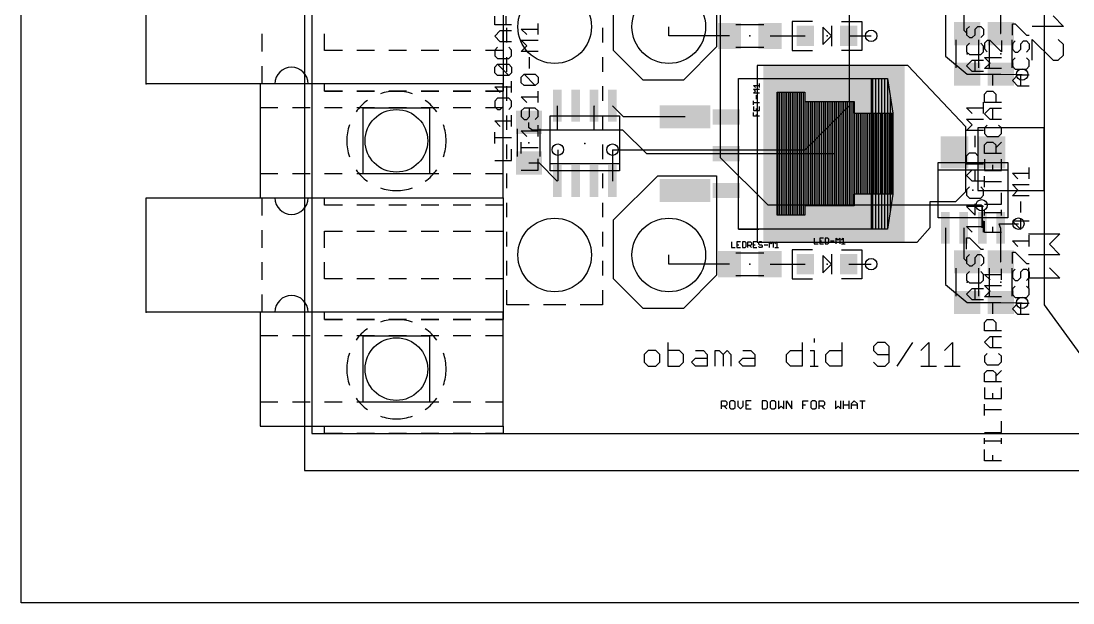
# Model space of a CAD drawing. Extents: x -0.79 to 6.6, y -0.46 to 8.18.
# Drawn here: x -0.79 to 2.068, y -0.46 to 1.12 of the extents above; entities that cross this region are included whole.
import ezdxf

# ---------------------------------------------------------------- set-up
doc = ezdxf.new("R2010")
doc.units = 0
for name, color, linetype in [('1', 22, 'CONTINUOUS'), ('15', 2, 'CONTINUOUS'), ('16', 175, 'CONTINUOUS'), ('17', 4, 'CONTINUOUS'), ('18', 4, 'CONTINUOUS'), ('2', 3, 'CONTINUOUS'), ('20', 6, 'CONTINUOUS'), ('21', 253, 'CONTINUOUS'), ('23', 7, 'CONTINUOUS'), ('24', 7, 'CONTINUOUS'), ('25', 253, 'CONTINUOUS'), ('49', 253, 'CONTINUOUS'), ('51', 253, 'CONTINUOUS'), ('52', 253, 'CONTINUOUS')]:
    doc.layers.add(name, color=color, linetype=linetype)

# ---------------------------------------------------------------- blocks, each defined once
blk = doc.blocks.new('RECT')
blk.add_solid([(-0.5, -0.5), (0.5, -0.5), (-0.5, 0.5), (0.5, 0.5)])
blk = doc.blocks.new('ROUNDP')
blk.add_circle((0, 0), 0.5)
blk = doc.blocks.new('ROUNDV')
blk.add_circle((0, 0), 0.5)

msp = doc.modelspace()

# ---------------------------------------------------------------- linework, layer by layer
at = {"layer": '1'}
for p, q in [((1.99, 5.26), (1.99, 0.35)), ((1.1, 1.32), (1.1, 1.05)), ((0.82, 1.04), (0.82, 1.2)), ((1.7216, 1.178738), (1.7216, 1.025182)), ((1.7716, 1.178738), (1.7716, 1.095418)), ((1.8716, 1.178738), (1.8716, 1.086818)), ((0.97, 1.08), (0.97, 1.105)), ((1.7716, 1.095418), (1.7808, 1.086218)), ((1.8716, 1.086818), (1.8722, 1.086218)), ((1.134882, 1.08), (0.97, 1.08)), ((1.245118, 1.08), (1.340945, 1.08)), ((1.459055, 1.08), (1.52, 1.08)), ((0.9, 0.96), (0.82, 1.04)), ((1.1, 1.05), (1.01, 0.96)), ((1.7216, 1.025182), (1.7808, 0.975982)), ((1.21, 1), (1.21, 0.52)), ((1.62, 1), (1.21, 1)), ((1.777, 0.833), (1.62, 1)), ((1.7808, 0.975982), (1.7808, 0.975982)), ((1.7808, 0.975982), (1.8722, 0.975982)), ((1.8722, 0.975982), (1.929882, 0.974882)), ((1.929882, 0.974882), (1.93, 0.975)), ((1.01, 0.96), (0.9, 0.96)), ((0.667, 0.890362), (0.6667, 0.887362)), ((0.6667, 0.887362), (0.6667, 0.8244)), ((0.767, 0.890362), (0.7667, 0.887362)), ((0.7667, 0.887362), (0.7667, 0.8244)), ((0.847362, 0.86), (0.817, 0.890362)), ((1.014213, 0.86), (0.847362, 0.86)), ((0.59, 0.83), (0.59, 0.845118)), ((0.6, 0.8244), (0.59, 0.83)), ((1.777, 0.657), (1.777, 0.833)), ((1.81, 0.83), (1.81, 0.66)), ((1.99, 0.83), (1.81, 0.83)), ((1.99, 0.66), (1.99, 0.83)), ((0.6667, 0.8244), (0.6, 0.8244)), ((0.7667, 0.8244), (0.6667, 0.8244)), ((0.8456, 0.8244), (0.7667, 0.8244)), ((0.91, 0.76), (0.8456, 0.8244)), ((0.6685, 0.771), (0.6685, 0.687138)), ((0.817, 0.771), (0.817, 0.685638)), ((1.41874, 0.76), (0.91, 0.76)), ((0.59, 0.734882), (0.617756, 0.734882)), ((0.617756, 0.734882), (0.667, 0.685638)), ((0.6685, 0.687138), (0.667, 0.685638)), ((0.82, 0.58), (0.94, 0.7)), ((0.94, 0.7), (1.1, 0.7)), ((1.1, 0.7), (1.1, 0.43)), ((1.81, 0.66), (1.99, 0.66)), ((1.68, 0.56), (1.68, 0.63)), ((1.68, 0.63), (1.75, 0.63)), ((1.75, 0.63), (1.777, 0.657)), ((1.8216, 0.6184), (1.82, 0.62)), ((1.8216, 0.6196), (1.822, 0.62)), ((1.8216, 0.6196), (1.8216, 0.558738)), ((1.8216, 0.558738), (1.8216, 0.6184)), ((0.82, 0.42), (0.82, 0.58)), ((1.6452, 0.52), (1.68, 0.56)), ((1.7216, 0.558738), (1.7216, 0.405182)), ((1.7716, 0.558738), (1.7716, 0.475418)), ((1.8716, 0.558738), (1.867362, 0.57)), ((1.867362, 0.57), (1.92, 0.57)), ((1.8716, 0.558738), (1.8716, 0.466818)), ((1.21, 0.52), (1.6452, 0.52)), ((0.97, 0.46), (0.97, 0.485)), ((1.134882, 0.46), (0.97, 0.46)), ((1.245118, 0.46), (1.340945, 0.46)), ((1.459055, 0.46), (1.52, 0.46)), ((1.7716, 0.475418), (1.7808, 0.466218)), ((1.8716, 0.466818), (1.8722, 0.466218)), ((1.1, 0.43), (1.01, 0.34)), ((0.9, 0.34), (0.82, 0.42)), ((1.7216, 0.405182), (1.7808, 0.355982)), ((1.7808, 0.355982), (1.7808, 0.355982)), ((1.7808, 0.355982), (1.8722, 0.355982)), ((1.8722, 0.355982), (1.929882, 0.354882)), ((1.929882, 0.354882), (1.93, 0.355)), ((1.99, 0.35), (2.19375, 0.06875)), ((1.01, 0.34), (0.9, 0.34)), ((1.11322, 0.067), (1.11322, 0.089019)), ((1.11322, 0.089019), (1.124229, 0.089019)), ((1.124229, 0.089019), (1.127899, 0.085349)), ((1.138989, 0.089019), (1.135319, 0.085349)), ((1.146328, 0.089019), (1.138989, 0.089019)), ((1.149998, 0.085349), (1.146328, 0.089019)), ((1.157418, 0.089019), (1.157418, 0.07434)), ((1.172097, 0.07434), (1.172097, 0.089019)), ((1.194196, 0.089019), (1.179516, 0.089019)), ((1.179516, 0.089019), (1.179516, 0.067)), ((1.223714, 0.089019), (1.223714, 0.067)), ((1.234723, 0.089019), (1.223714, 0.089019)), ((1.238393, 0.085349), (1.234723, 0.089019)), ((1.249483, 0.089019), (1.245813, 0.085349)), ((1.256822, 0.089019), (1.249483, 0.089019)), ((1.260492, 0.085349), (1.256822, 0.089019)), ((1.267912, 0.089019), (1.267912, 0.067)), ((1.282591, 0.067), (1.282591, 0.089019)), ((1.29001, 0.067), (1.29001, 0.089019)), ((1.29001, 0.089019), (1.30469, 0.067)), ((1.30469, 0.067), (1.30469, 0.089019)), ((1.334208, 0.067), (1.334208, 0.089019)), ((1.334208, 0.089019), (1.348887, 0.089019)), ((1.359977, 0.089019), (1.356307, 0.085349)), ((1.367316, 0.089019), (1.359977, 0.089019)), ((1.370986, 0.085349), (1.367316, 0.089019)), ((1.378406, 0.067), (1.378406, 0.089019)), ((1.378406, 0.089019), (1.389415, 0.089019)), ((1.389415, 0.089019), (1.393085, 0.085349)), ((1.422603, 0.089019), (1.422603, 0.067)), ((1.437282, 0.067), (1.437282, 0.089019)), ((1.444702, 0.067), (1.444702, 0.089019)), ((1.459381, 0.089019), (1.459381, 0.067)), ((1.466801, 0.081679), (1.47414, 0.089019)), ((1.47414, 0.089019), (1.48148, 0.081679)), ((1.4889, 0.089019), (1.503579, 0.089019)), ((1.496239, 0.067), (1.496239, 0.089019)), ((1.124229, 0.07434), (1.11322, 0.07434)), ((1.12056, 0.07434), (1.127899, 0.067)), ((1.127899, 0.078009), (1.124229, 0.07434)), ((1.127899, 0.085349), (1.127899, 0.078009)), ((1.135319, 0.085349), (1.135319, 0.07067)), ((1.135319, 0.07067), (1.138989, 0.067)), ((1.138989, 0.067), (1.146328, 0.067)), ((1.146328, 0.067), (1.149998, 0.07067)), ((1.149998, 0.07067), (1.149998, 0.085349)), ((1.157418, 0.07434), (1.164757, 0.067)), ((1.164757, 0.067), (1.172097, 0.07434)), ((1.179516, 0.078009), (1.186856, 0.078009)), ((1.179516, 0.067), (1.194196, 0.067)), ((1.223714, 0.067), (1.234723, 0.067)), ((1.234723, 0.067), (1.238393, 0.07067)), ((1.238393, 0.07067), (1.238393, 0.085349)), ((1.245813, 0.085349), (1.245813, 0.07067)), ((1.245813, 0.07067), (1.249483, 0.067)), ((1.249483, 0.067), (1.256822, 0.067)), ((1.256822, 0.067), (1.260492, 0.07067)), ((1.260492, 0.07067), (1.260492, 0.085349)), ((1.267912, 0.067), (1.275251, 0.07434)), ((1.275251, 0.07434), (1.282591, 0.067)), ((1.334208, 0.078009), (1.341548, 0.078009)), ((1.356307, 0.085349), (1.356307, 0.07067)), ((1.356307, 0.07067), (1.359977, 0.067)), ((1.359977, 0.067), (1.367316, 0.067)), ((1.367316, 0.067), (1.370986, 0.07067)), ((1.370986, 0.07067), (1.370986, 0.085349)), ((1.389415, 0.07434), (1.378406, 0.07434)), ((1.385745, 0.07434), (1.393085, 0.067)), ((1.393085, 0.078009), (1.389415, 0.07434)), ((1.393085, 0.085349), (1.393085, 0.078009)), ((1.422603, 0.067), (1.429943, 0.07434)), ((1.429943, 0.07434), (1.437282, 0.067)), ((1.444702, 0.078009), (1.459381, 0.078009)), ((1.466801, 0.067), (1.466801, 0.081679)), ((1.466801, 0.078009), (1.48148, 0.078009)), ((1.48148, 0.081679), (1.48148, 0.067))]:
    msp.add_line(p, q, dxfattribs=at)
at = {"layer": '15'}
for p, q in [((1.11, 7.44), (1.11, 0.75)), ((1.24, 0.62), (1.11, 0.75)), ((1.82, 0.62), (1.24, 0.62)), ((1.36486, 0.25773), (1.36486, 0.247055)), ((0.967455, 0.247055), (0.967455, 0.183)), ((1.332433, 0.247055), (1.332433, 0.183)), ((1.439858, 0.247055), (1.439858, 0.183)), ((1.53674, 0.247055), (1.526065, 0.236379)), ((1.526065, 0.236379), (1.526065, 0.225703)), ((1.558092, 0.247055), (1.53674, 0.247055)), ((1.568768, 0.236379), (1.558092, 0.247055)), ((1.568768, 0.193676), (1.568768, 0.236379)), ((1.59052, 0.183), (1.633223, 0.247055)), ((1.654975, 0.225703), (1.676326, 0.247055)), ((1.676326, 0.247055), (1.676326, 0.183)), ((1.71943, 0.225703), (1.740781, 0.247055)), ((1.740781, 0.247055), (1.740781, 0.183)), ((0.913676, 0.225703), (0.903, 0.215027)), ((0.903, 0.215027), (0.903, 0.193676)), ((0.935027, 0.225703), (0.913676, 0.225703)), ((0.945703, 0.215027), (0.935027, 0.225703)), ((0.945703, 0.193676), (0.945703, 0.215027)), ((0.999482, 0.225703), (0.967455, 0.225703)), ((1.010158, 0.215027), (0.999482, 0.225703)), ((1.010158, 0.193676), (1.010158, 0.215027)), ((1.03191, 0.193676), (1.042586, 0.204352)), ((1.042586, 0.225703), (1.063937, 0.225703)), ((1.042586, 0.204352), (1.074613, 0.204352)), ((1.063937, 0.225703), (1.074613, 0.215027)), ((1.074613, 0.215027), (1.074613, 0.183)), ((1.096365, 0.183), (1.096365, 0.225703)), ((1.096365, 0.225703), (1.107041, 0.225703)), ((1.107041, 0.225703), (1.117716, 0.215027)), ((1.117716, 0.215027), (1.128392, 0.225703)), ((1.117716, 0.215027), (1.117716, 0.183)), ((1.128392, 0.225703), (1.139068, 0.215027)), ((1.139068, 0.215027), (1.139068, 0.183)), ((1.16082, 0.193676), (1.171496, 0.204352)), ((1.171496, 0.225703), (1.192847, 0.225703)), ((1.171496, 0.204352), (1.203523, 0.204352)), ((1.192847, 0.225703), (1.203523, 0.215027)), ((1.203523, 0.215027), (1.203523, 0.183)), ((1.28973, 0.215027), (1.300406, 0.225703)), ((1.28973, 0.193676), (1.28973, 0.215027)), ((1.300406, 0.225703), (1.332433, 0.225703)), ((1.354185, 0.225703), (1.36486, 0.225703)), ((1.36486, 0.225703), (1.36486, 0.183)), ((1.397155, 0.215027), (1.40783, 0.225703)), ((1.397155, 0.193676), (1.397155, 0.215027)), ((1.40783, 0.225703), (1.439858, 0.225703)), ((1.526065, 0.225703), (1.53674, 0.215027)), ((1.53674, 0.215027), (1.568768, 0.215027)), ((0.903, 0.193676), (0.913676, 0.183)), ((0.913676, 0.183), (0.935027, 0.183)), ((0.935027, 0.183), (0.945703, 0.193676)), ((0.967455, 0.183), (0.999482, 0.183)), ((0.999482, 0.183), (1.010158, 0.193676)), ((1.042586, 0.183), (1.03191, 0.193676)), ((1.074613, 0.183), (1.042586, 0.183)), ((1.171496, 0.183), (1.16082, 0.193676)), ((1.203523, 0.183), (1.171496, 0.183)), ((1.300406, 0.183), (1.28973, 0.193676)), ((1.332433, 0.183), (1.300406, 0.183)), ((1.354185, 0.183), (1.375536, 0.183)), ((1.40783, 0.183), (1.397155, 0.193676)), ((1.439858, 0.183), (1.40783, 0.183)), ((1.526065, 0.193676), (1.53674, 0.183)), ((1.53674, 0.183), (1.558092, 0.183)), ((1.558092, 0.183), (1.568768, 0.193676)), ((1.654975, 0.183), (1.697678, 0.183)), ((1.71943, 0.183), (1.762133, 0.183))]:
    msp.add_line(p, q, dxfattribs=at)
at = {"layer": '16'}
for p, q in [((-0.02, 8.1), (-0.02, -0.1)), ((-0.02, -0.1), (6.23, -0.1))]:
    msp.add_line(p, q, dxfattribs=at)
at = {"layer": '2'}
for p, q in [((-0.79, -0.46), (-0.79, 8.18)), ((1.46, 6.23), (1.46, 0.89)), ((1.341, 0.771), (1.46, 0.89)), ((0.817, 0.771), (1.341, 0.771)), ((6.6, -0.46), (-0.79, -0.46))]:
    msp.add_line(p, q, dxfattribs=at)
at = {"layer": '20'}
for p, q in [((0, 7.89), (0, 0)), ((0, 0), (6.06, 0))]:
    msp.add_line(p, q, dxfattribs=at)
for centre in [(0.23, 0.795), (0.23, 0.175)]:
    msp.add_circle(centre, 0.085, dxfattribs=at)
at = {"layer": '21'}
for p, q in [((1.36063, 1.11937), (1.305512, 1.11937)), ((1.305512, 1.11937), (1.305512, 1.04063)), ((1.43937, 1.11937), (1.494488, 1.11937)), ((1.494488, 1.11937), (1.494488, 1.04063)), ((2.014215, 1.134142), (2.042573, 1.105785)), ((0.53, 1.061745), (0.53, 1.101457)), ((0.79, 1.101457), (0.79, 1.061745)), ((1.411811, 1.08), (1.388189, 1.103622)), ((1.388189, 1.103622), (1.388189, 1.056378)), ((1.411811, 1.107559), (1.411811, 1.08)), ((2.042573, 1.105785), (1.9575, 1.105785)), ((1.388189, 1.056378), (1.411811, 1.08)), ((1.411811, 1.08), (1.411811, 1.052441)), ((1.9575, 1.013706), (1.9575, 1.070421)), ((1.9575, 1.070421), (2.014215, 1.013706)), ((2.042573, 1.056243), (2.028394, 1.070421)), ((1.305512, 1.04063), (1.36063, 1.04063)), ((1.494488, 1.04063), (1.43937, 1.04063)), ((2.042573, 1.027885), (2.042573, 1.056243)), ((0.53, 0.982662), (0.53, 1.022375)), ((0.79, 1.022375), (0.79, 0.982662)), ((2.014215, 1.013706), (2.028394, 1.013706)), ((2.028394, 1.013706), (2.042573, 1.027885)), ((0.53, 0.903579), (0.53, 0.943292)), ((0.79, 0.943292), (0.79, 0.903579)), ((1.159882, 0.555276), (1.159882, 0.964724)), ((1.159882, 0.964724), (1.215, 0.964724)), ((0.53, 0.824496), (0.53, 0.864209)), ((0.79, 0.864209), (0.79, 0.824496)), ((0.53, 0.745414), (0.53, 0.785126)), ((0.79, 0.785126), (0.79, 0.745414)), ((0.53, 0.666331), (0.53, 0.706044)), ((0.79, 0.706044), (0.79, 0.666331)), ((0.53, 0.587248), (0.53, 0.626961)), ((0.79, 0.626961), (0.79, 0.587248)), ((0.53, 0.508165), (0.53, 0.547878)), ((0.79, 0.547878), (0.79, 0.508165)), ((1.159882, 0.555276), (1.215, 0.555276)), ((1.9475, 0.5425), (2.032573, 0.5425)), ((2.032573, 0.5425), (2.004215, 0.514142)), ((1.36063, 0.49937), (1.305512, 0.49937)), ((1.305512, 0.49937), (1.305512, 0.42063)), ((1.411811, 0.487559), (1.411811, 0.46)), ((1.43937, 0.49937), (1.494488, 0.49937)), ((1.494488, 0.49937), (1.494488, 0.42063)), ((2.004215, 0.514142), (2.032573, 0.485785)), ((0.53, 0.429083), (0.53, 0.468795)), ((0.79, 0.468795), (0.79, 0.429083)), ((1.411811, 0.46), (1.388189, 0.483622)), ((1.388189, 0.483622), (1.388189, 0.436378)), ((1.388189, 0.436378), (1.411811, 0.46)), ((1.411811, 0.46), (1.411811, 0.432441)), ((2.032573, 0.485785), (1.9475, 0.485785)), ((1.9475, 0.450421), (1.9475, 0.393706)), ((2.004215, 0.450421), (2.032573, 0.422064)), ((1.305512, 0.42063), (1.36063, 0.42063)), ((1.494488, 0.42063), (1.43937, 0.42063)), ((2.032573, 0.422064), (1.9475, 0.422064)), ((0.53, 0.35), (0.53, 0.389713)), ((0.79, 0.389713), (0.79, 0.35)), ((0.59042, 0.35), (0.53, 0.35)), ((0.69021, 0.35), (0.62979, 0.35)), ((0.79, 0.35), (0.72958, 0.35))]:
    msp.add_line(p, q, dxfattribs=at)
at = {"layer": '23'}
for p in [(1.19, 1.08), (1.4, 1.08), (1.7808, 1.0311), (1.8722, 1.0311), (-0.45, 0.95), (-0.45, 0.95), (0.59, 0.79), (0.742, 0.788), (1.34, 0.76), (1.7966, 0.6611), (1.19, 0.46), (1.4, 0.46), (1.7808, 0.4111), (1.8722, 0.4111), (-0.45, 0.33), (-0.45, 0.33)]:
    msp.add_point(p, dxfattribs=at)
at = {"layer": '24'}
for p in [(0.52, 0.95), (0.52, 0.33)]:
    msp.add_point(p, dxfattribs=at)
at = {"layer": '25'}
for p, q in [((0.496961, 1.110314), (0.496961, 1.133334)), ((0.527654, 1.133334), (0.527654, 1.110314)), ((0.543, 1.110314), (0.496961, 1.110314)), ((0.496961, 1.079621), (0.512307, 1.094968)), ((0.512307, 1.094968), (0.543, 1.094968)), ((0.51998, 1.064275), (0.51998, 1.094968)), ((0.584307, 1.083314), (0.568961, 1.09866)), ((0.568961, 1.09866), (0.615, 1.09866)), ((0.615, 1.083314), (0.615, 1.114007)), ((1.786834, 1.105871), (1.779161, 1.098198)), ((1.779161, 1.098198), (1.779161, 1.082852)), ((1.80218, 1.098198), (1.809854, 1.105871)), ((1.80218, 1.082852), (1.80218, 1.098198)), ((1.809854, 1.105871), (1.817527, 1.105871)), ((1.817527, 1.105871), (1.8252, 1.098198)), ((1.8252, 1.098198), (1.8252, 1.082852)), ((1.903561, 1.081864), (1.903561, 1.112556)), ((1.903561, 1.112556), (1.911234, 1.112556)), ((1.911234, 1.112556), (1.941927, 1.081864)), ((0.512307, 1.064275), (0.496961, 1.079621)), ((0.543, 1.064275), (0.512307, 1.064275)), ((0.584307, 1.052621), (0.568961, 1.067968)), ((0.568961, 1.067968), (0.615, 1.067968)), ((1.779161, 1.082852), (1.786834, 1.075179)), ((1.786834, 1.059832), (1.779161, 1.052159)), ((1.786834, 1.075179), (1.794507, 1.075179)), ((1.794507, 1.075179), (1.80218, 1.082852)), ((1.8252, 1.082852), (1.817527, 1.075179)), ((1.8252, 1.052159), (1.817527, 1.059832)), ((1.835434, 1.067752), (1.827761, 1.060079)), ((1.827761, 1.060079), (1.827761, 1.044733)), ((1.843107, 1.067752), (1.835434, 1.067752)), ((1.8738, 1.03706), (1.843107, 1.067752)), ((1.8738, 1.067752), (1.8738, 1.03706)), ((1.911234, 1.066517), (1.903561, 1.058844)), ((1.903561, 1.058844), (1.903561, 1.043498)), ((1.92658, 1.058844), (1.934254, 1.066517)), ((1.92658, 1.043498), (1.92658, 1.058844)), ((1.934254, 1.066517), (1.941927, 1.066517)), ((1.941927, 1.081864), (1.9496, 1.081864)), ((1.941927, 1.066517), (1.9496, 1.058844)), ((1.9496, 1.058844), (1.9496, 1.043498)), ((0.504634, 1.048928), (0.496961, 1.041255)), ((0.496961, 1.041255), (0.496961, 1.025909)), ((0.543, 1.041255), (0.535327, 1.048928)), ((0.543, 1.025909), (0.543, 1.041255)), ((0.568961, 1.037275), (0.584307, 1.052621)), ((0.615, 1.037275), (0.568961, 1.037275)), ((1.779161, 1.052159), (1.779161, 1.036812)), ((1.779161, 1.036812), (1.786834, 1.029139)), ((1.786834, 1.029139), (1.817527, 1.029139)), ((1.817527, 1.029139), (1.8252, 1.036812)), ((1.8252, 1.036812), (1.8252, 1.052159)), ((1.827761, 1.044733), (1.835434, 1.03706)), ((1.903561, 1.043498), (1.911234, 1.035824)), ((1.911234, 1.035824), (1.918907, 1.035824)), ((1.918907, 1.035824), (1.92658, 1.043498)), ((1.9496, 1.043498), (1.941927, 1.035824)), ((0.496961, 1.025909), (0.504634, 1.018235)), ((0.496961, 0.995216), (0.504634, 1.002889)), ((0.504634, 1.018235), (0.535327, 1.018235)), ((0.504634, 1.002889), (0.535327, 1.002889)), ((0.535327, 0.972196), (0.504634, 1.002889)), ((0.535327, 1.018235), (0.543, 1.025909)), ((0.535327, 1.002889), (0.543, 0.995216)), ((0.59198, 0.991235), (0.59198, 1.021928)), ((1.779161, 0.998446), (1.794507, 1.013793)), ((1.794507, 1.013793), (1.8252, 1.013793)), ((1.80218, 0.9831), (1.80218, 1.013793)), ((1.843107, 1.006367), (1.827761, 1.021713)), ((1.827761, 1.021713), (1.8738, 1.021713)), ((1.827761, 0.99102), (1.843107, 1.006367)), ((1.911234, 1.020478), (1.903561, 1.012805)), ((1.903561, 1.012805), (1.903561, 0.997458)), ((1.9496, 1.012805), (1.941927, 1.020478)), ((1.9496, 0.997458), (1.9496, 1.012805)), ((0.496961, 0.979869), (0.496961, 0.995216)), ((0.504634, 0.972196), (0.496961, 0.979869)), ((0.535327, 0.972196), (0.504634, 0.972196)), ((0.543, 0.979869), (0.535327, 0.972196)), ((0.543, 0.995216), (0.543, 0.979869)), ((0.568961, 0.968216), (0.576634, 0.975889)), ((0.576634, 0.975889), (0.607327, 0.975889)), ((0.607327, 0.945196), (0.576634, 0.975889)), ((0.607327, 0.975889), (0.615, 0.968216)), ((1.794507, 0.9831), (1.779161, 0.998446)), ((1.8252, 0.9831), (1.794507, 0.9831)), ((1.8738, 0.99102), (1.827761, 0.99102)), ((1.85078, 0.944981), (1.85078, 0.975674)), ((1.903561, 0.997458), (1.911234, 0.989785)), ((1.903561, 0.959092), (1.918907, 0.974439)), ((1.911234, 0.989785), (1.941927, 0.989785)), ((1.918907, 0.974439), (1.9496, 0.974439)), ((1.92658, 0.943746), (1.92658, 0.974439)), ((1.941927, 0.989785), (1.9496, 0.997458)), ((0.543, 0.926157), (0.543, 0.95685)), ((0.568961, 0.952869), (0.568961, 0.968216)), ((0.576634, 0.945196), (0.568961, 0.952869)), ((0.607327, 0.945196), (0.576634, 0.945196)), ((0.615, 0.952869), (0.607327, 0.945196)), ((0.615, 0.968216), (0.615, 0.952869)), ((1.205824, 0.939846), (1.200486, 0.945184)), ((1.200486, 0.945184), (1.2165, 0.945184)), ((1.2165, 0.939846), (1.2165, 0.950522)), ((1.918907, 0.943746), (1.903561, 0.959092)), ((1.9496, 0.943746), (1.918907, 0.943746)), ((0.512307, 0.926157), (0.496961, 0.941503)), ((0.496961, 0.941503), (0.543, 0.941503)), ((0.615, 0.899157), (0.615, 0.92985)), ((1.205824, 0.929531), (1.200486, 0.934869)), ((1.200486, 0.934869), (1.2165, 0.934869)), ((1.200486, 0.924193), (1.205824, 0.929531)), ((1.2165, 0.924193), (1.200486, 0.924193)), ((1.208493, 0.90854), (1.208493, 0.919215)), ((1.827761, 0.921961), (1.835434, 0.929635)), ((1.827761, 0.898942), (1.827761, 0.921961)), ((1.835434, 0.929635), (1.85078, 0.929635)), ((1.85078, 0.929635), (1.858454, 0.921961)), ((1.858454, 0.921961), (1.858454, 0.898942)), ((0.504634, 0.910811), (0.496961, 0.903137)), ((0.496961, 0.903137), (0.496961, 0.887791)), ((0.496961, 0.887791), (0.504634, 0.880118)), ((0.535327, 0.910811), (0.504634, 0.910811)), ((0.512307, 0.880118), (0.51998, 0.887791)), ((0.51998, 0.887791), (0.51998, 0.910811)), ((0.543, 0.903137), (0.535327, 0.910811)), ((0.535327, 0.880118), (0.543, 0.887791)), ((0.543, 0.887791), (0.543, 0.903137)), ((0.584307, 0.899157), (0.568961, 0.914503)), ((0.568961, 0.914503), (0.615, 0.914503)), ((1.200486, 0.892886), (1.200486, 0.903562)), ((1.2165, 0.898224), (1.200486, 0.898224)), ((1.200486, 0.887909), (1.200486, 0.877233)), ((1.2165, 0.877233), (1.2165, 0.887909)), ((1.8252, 0.869532), (1.8252, 0.900225)), ((1.8738, 0.898942), (1.827761, 0.898942)), ((0.504634, 0.880118), (0.512307, 0.880118)), ((0.543, 0.834078), (0.543, 0.864771)), ((0.576634, 0.883811), (0.568961, 0.876137)), ((0.568961, 0.876137), (0.568961, 0.860791)), ((0.568961, 0.860791), (0.576634, 0.853118)), ((0.607327, 0.883811), (0.576634, 0.883811)), ((0.584307, 0.853118), (0.59198, 0.860791)), ((0.59198, 0.860791), (0.59198, 0.883811)), ((0.615, 0.876137), (0.607327, 0.883811)), ((0.607327, 0.853118), (0.615, 0.860791)), ((0.615, 0.860791), (0.615, 0.876137)), ((1.200486, 0.877233), (1.2165, 0.877233)), ((1.200486, 0.86158), (1.200486, 0.872256)), ((1.2165, 0.86158), (1.200486, 0.86158)), ((1.208493, 0.877233), (1.208493, 0.882571)), ((1.208493, 0.86158), (1.208493, 0.866918)), ((1.794507, 0.869532), (1.779161, 0.884878)), ((1.779161, 0.884878), (1.8252, 0.884878)), ((1.827761, 0.868249), (1.843107, 0.883595)), ((1.843107, 0.852903), (1.827761, 0.868249)), ((1.843107, 0.883595), (1.8738, 0.883595)), ((1.85078, 0.852903), (1.85078, 0.883595)), ((0.512307, 0.834078), (0.496961, 0.849425)), ((0.496961, 0.849425), (0.543, 0.849425)), ((0.576634, 0.853118), (0.584307, 0.853118)), ((0.615, 0.807078), (0.615, 0.837771)), ((1.794507, 0.838839), (1.779161, 0.854185)), ((1.779161, 0.854185), (1.8252, 0.854185)), ((1.779161, 0.823493), (1.794507, 0.838839)), ((1.835434, 0.837556), (1.827761, 0.829883)), ((1.827761, 0.829883), (1.827761, 0.814536)), ((1.8738, 0.852903), (1.843107, 0.852903)), ((1.8738, 0.829883), (1.866127, 0.837556)), ((1.8738, 0.814536), (1.8738, 0.829883)), ((0.496961, 0.788039), (0.496961, 0.818732)), ((0.543, 0.803386), (0.496961, 0.803386)), ((0.584307, 0.807078), (0.568961, 0.822425)), ((0.568961, 0.822425), (0.615, 0.822425)), ((1.8252, 0.823493), (1.779161, 0.823493)), ((1.80218, 0.777453), (1.80218, 0.808146)), ((1.827761, 0.814536), (1.835434, 0.806863)), ((1.835434, 0.806863), (1.866127, 0.806863)), ((1.866127, 0.806863), (1.8738, 0.814536)), ((0.543, 0.742), (0.543, 0.772693)), ((0.568961, 0.761039), (0.568961, 0.791732)), ((0.615, 0.776386), (0.568961, 0.776386)), ((1.827761, 0.783844), (1.835434, 0.791517)), ((1.827761, 0.760824), (1.827761, 0.783844)), ((1.835434, 0.791517), (1.85078, 0.791517)), ((1.85078, 0.791517), (1.858454, 0.783844)), ((1.858454, 0.77617), (1.8738, 0.791517)), ((1.858454, 0.783844), (1.858454, 0.760824)), ((0.615, 0.715), (0.615, 0.745693)), ((1.779161, 0.754434), (1.786834, 0.762107)), ((1.779161, 0.731414), (1.779161, 0.754434)), ((1.786834, 0.762107), (1.80218, 0.762107)), ((1.80218, 0.762107), (1.809854, 0.754434)), ((1.809854, 0.754434), (1.809854, 0.731414)), ((1.8738, 0.760824), (1.827761, 0.760824)), ((1.827761, 0.745478), (1.827761, 0.714785)), ((1.8738, 0.714785), (1.8738, 0.745478)), ((0.496961, 0.742), (0.543, 0.742)), ((0.568961, 0.715), (0.615, 0.715)), ((1.8252, 0.731414), (1.779161, 0.731414)), ((1.779161, 0.700721), (1.794507, 0.716068)), ((1.794507, 0.716068), (1.8252, 0.716068)), ((1.80218, 0.685375), (1.80218, 0.716068)), ((1.827761, 0.714785), (1.8738, 0.714785)), ((1.85078, 0.714785), (1.85078, 0.730131)), ((1.9496, 0.69206), (1.9496, 0.722753)), ((1.794507, 0.685375), (1.779161, 0.700721)), ((1.827761, 0.668746), (1.827761, 0.699438)), ((1.918907, 0.69206), (1.903561, 0.707406)), ((1.903561, 0.707406), (1.9496, 0.707406)), ((1.786834, 0.670028), (1.779161, 0.662355)), ((1.779161, 0.662355), (1.779161, 0.647009)), ((1.8252, 0.685375), (1.794507, 0.685375)), ((1.8252, 0.662355), (1.817527, 0.670028)), ((1.8252, 0.647009), (1.8252, 0.662355)), ((1.8738, 0.684092), (1.827761, 0.684092)), ((1.918907, 0.661367), (1.903561, 0.676713)), ((1.903561, 0.676713), (1.9496, 0.676713)), ((1.903561, 0.646021), (1.918907, 0.661367)), ((1.779161, 0.647009), (1.786834, 0.639336)), ((1.786834, 0.639336), (1.817527, 0.639336)), ((1.817527, 0.639336), (1.8252, 0.647009)), ((1.8738, 0.622706), (1.8738, 0.653399)), ((1.9496, 0.646021), (1.903561, 0.646021)), ((1.92658, 0.599981), (1.92658, 0.630674)), ((1.8252, 0.616316), (1.779161, 0.616316)), ((1.779161, 0.616316), (1.80218, 0.593296)), ((1.80218, 0.593296), (1.80218, 0.623989)), ((1.827761, 0.622706), (1.8738, 0.622706)), ((1.827761, 0.592014), (1.827761, 0.60736)), ((1.8738, 0.592014), (1.8738, 0.60736)), ((1.8252, 0.547257), (1.8252, 0.57795)), ((1.8738, 0.599687), (1.827761, 0.599687)), ((1.827761, 0.545974), (1.827761, 0.576667)), ((1.9496, 0.576962), (1.903561, 0.576962)), ((1.903561, 0.576962), (1.92658, 0.553942)), ((1.92658, 0.553942), (1.92658, 0.584635)), ((1.794507, 0.547257), (1.779161, 0.562603)), ((1.779161, 0.562603), (1.8252, 0.562603)), ((1.8738, 0.545974), (1.827761, 0.545974)), ((1.85078, 0.545974), (1.85078, 0.561321)), ((1.1405, 0.520513), (1.1405, 0.5055)), ((1.165241, 0.520513), (1.155233, 0.520513)), ((1.155233, 0.520513), (1.155233, 0.5055)), ((1.169965, 0.520513), (1.169965, 0.5055)), ((1.177471, 0.520513), (1.169965, 0.520513)), ((1.179974, 0.518011), (1.177471, 0.520513)), ((1.179974, 0.508002), (1.179974, 0.518011)), ((1.184698, 0.5055), (1.184698, 0.520513)), ((1.184698, 0.520513), (1.192204, 0.520513)), ((1.192204, 0.520513), (1.194706, 0.518011)), ((1.194706, 0.518011), (1.194706, 0.513006)), ((1.209439, 0.520513), (1.19943, 0.520513)), ((1.19943, 0.520513), (1.19943, 0.5055)), ((1.216665, 0.520513), (1.214163, 0.518011)), ((1.214163, 0.518011), (1.214163, 0.515508)), ((1.214163, 0.515508), (1.216665, 0.513006)), ((1.221669, 0.520513), (1.216665, 0.520513)), ((1.224171, 0.518011), (1.221669, 0.520513)), ((1.243628, 0.5055), (1.243628, 0.520513)), ((1.243628, 0.520513), (1.248632, 0.515508)), ((1.248632, 0.515508), (1.253636, 0.520513)), ((1.253636, 0.520513), (1.253636, 0.5055)), ((1.25836, 0.515508), (1.263364, 0.520513)), ((1.263364, 0.520513), (1.263364, 0.5055)), ((1.3655, 0.530513), (1.3655, 0.5155)), ((1.3655, 0.5155), (1.375508, 0.5155)), ((1.390241, 0.530513), (1.380233, 0.530513)), ((1.380233, 0.530513), (1.380233, 0.5155)), ((1.380233, 0.523006), (1.385237, 0.523006)), ((1.380233, 0.5155), (1.390241, 0.5155)), ((1.394965, 0.530513), (1.394965, 0.5155)), ((1.402471, 0.530513), (1.394965, 0.530513)), ((1.394965, 0.5155), (1.402471, 0.5155)), ((1.404974, 0.528011), (1.402471, 0.530513)), ((1.402471, 0.5155), (1.404974, 0.518002)), ((1.404974, 0.518002), (1.404974, 0.528011)), ((1.409698, 0.523006), (1.419706, 0.523006)), ((1.42443, 0.5155), (1.42443, 0.530513)), ((1.42443, 0.530513), (1.429434, 0.525508)), ((1.429434, 0.525508), (1.434439, 0.530513)), ((1.434439, 0.530513), (1.434439, 0.5155)), ((1.439163, 0.525508), (1.444167, 0.530513)), ((1.439163, 0.5155), (1.449171, 0.5155)), ((1.444167, 0.530513), (1.444167, 0.5155)), ((1.779161, 0.501218), (1.779161, 0.531911)), ((1.779161, 0.531911), (1.786834, 0.531911)), ((1.786834, 0.531911), (1.817527, 0.501218)), ((1.918907, 0.507903), (1.903561, 0.523249)), ((1.903561, 0.523249), (1.9496, 0.523249)), ((1.9496, 0.507903), (1.9496, 0.538596)), ((1.1405, 0.5055), (1.150508, 0.5055)), ((1.155233, 0.513006), (1.160237, 0.513006)), ((1.155233, 0.5055), (1.165241, 0.5055)), ((1.169965, 0.5055), (1.177471, 0.5055)), ((1.177471, 0.5055), (1.179974, 0.508002)), ((1.192204, 0.510504), (1.184698, 0.510504)), ((1.189702, 0.510504), (1.194706, 0.5055)), ((1.194706, 0.513006), (1.192204, 0.510504)), ((1.19943, 0.513006), (1.204434, 0.513006)), ((1.19943, 0.5055), (1.209439, 0.5055)), ((1.216665, 0.5055), (1.214163, 0.508002)), ((1.216665, 0.513006), (1.221669, 0.513006)), ((1.221669, 0.5055), (1.216665, 0.5055)), ((1.221669, 0.513006), (1.224171, 0.510504)), ((1.224171, 0.508002), (1.221669, 0.5055)), ((1.224171, 0.510504), (1.224171, 0.508002)), ((1.228895, 0.513006), (1.238904, 0.513006)), ((1.25836, 0.5055), (1.268369, 0.5055)), ((1.817527, 0.501218), (1.8252, 0.501218)), ((1.903561, 0.461864), (1.903561, 0.492556)), ((1.903561, 0.492556), (1.911234, 0.492556)), ((1.911234, 0.492556), (1.941927, 0.461864)), ((1.786834, 0.485871), (1.779161, 0.478198)), ((1.779161, 0.478198), (1.779161, 0.462852)), ((1.779161, 0.462852), (1.786834, 0.455179)), ((1.794507, 0.455179), (1.80218, 0.462852)), ((1.80218, 0.478198), (1.809854, 0.485871)), ((1.80218, 0.462852), (1.80218, 0.478198)), ((1.809854, 0.485871), (1.817527, 0.485871)), ((1.817527, 0.485871), (1.8252, 0.478198)), ((1.8252, 0.462852), (1.817527, 0.455179)), ((1.8252, 0.478198), (1.8252, 0.462852)), ((1.941927, 0.461864), (1.9496, 0.461864)), ((1.786834, 0.439832), (1.779161, 0.432159)), ((1.779161, 0.432159), (1.779161, 0.416812)), ((1.786834, 0.455179), (1.794507, 0.455179)), ((1.8252, 0.432159), (1.817527, 0.439832)), ((1.8252, 0.416812), (1.8252, 0.432159)), ((1.843107, 0.41706), (1.827761, 0.432406)), ((1.827761, 0.432406), (1.8738, 0.432406)), ((1.8738, 0.41706), (1.8738, 0.447752)), ((1.911234, 0.446517), (1.903561, 0.438844)), ((1.903561, 0.438844), (1.903561, 0.423498)), ((1.92658, 0.438844), (1.934254, 0.446517)), ((1.92658, 0.423498), (1.92658, 0.438844)), ((1.934254, 0.446517), (1.941927, 0.446517)), ((1.941927, 0.446517), (1.9496, 0.438844)), ((1.9496, 0.438844), (1.9496, 0.423498)), ((1.779161, 0.416812), (1.786834, 0.409139)), ((1.786834, 0.409139), (1.817527, 0.409139)), ((1.817527, 0.409139), (1.8252, 0.416812)), ((1.843107, 0.386367), (1.827761, 0.401713)), ((1.827761, 0.401713), (1.8738, 0.401713)), ((1.903561, 0.423498), (1.911234, 0.415824)), ((1.911234, 0.400478), (1.903561, 0.392805)), ((1.911234, 0.415824), (1.918907, 0.415824)), ((1.918907, 0.415824), (1.92658, 0.423498)), ((1.9496, 0.423498), (1.941927, 0.415824)), ((1.9496, 0.392805), (1.941927, 0.400478)), ((1.779161, 0.378446), (1.794507, 0.393793)), ((1.794507, 0.3631), (1.779161, 0.378446)), ((1.794507, 0.393793), (1.8252, 0.393793)), ((1.80218, 0.3631), (1.80218, 0.393793)), ((1.827761, 0.37102), (1.843107, 0.386367)), ((1.903561, 0.392805), (1.903561, 0.377458)), ((1.903561, 0.377458), (1.911234, 0.369785)), ((1.941927, 0.369785), (1.9496, 0.377458)), ((1.9496, 0.377458), (1.9496, 0.392805)), ((1.8252, 0.3631), (1.794507, 0.3631)), ((1.8738, 0.37102), (1.827761, 0.37102)), ((1.85078, 0.324981), (1.85078, 0.355674)), ((1.903561, 0.339092), (1.918907, 0.354439)), ((1.911234, 0.369785), (1.941927, 0.369785)), ((1.918907, 0.354439), (1.9496, 0.354439)), ((1.92658, 0.323746), (1.92658, 0.354439)), ((1.918907, 0.323746), (1.903561, 0.339092)), ((1.9496, 0.323746), (1.918907, 0.323746)), ((1.827761, 0.301961), (1.835434, 0.309635)), ((1.827761, 0.278942), (1.827761, 0.301961)), ((1.835434, 0.309635), (1.85078, 0.309635)), ((1.85078, 0.309635), (1.858454, 0.301961)), ((1.858454, 0.301961), (1.858454, 0.278942)), ((1.8738, 0.278942), (1.827761, 0.278942)), ((1.827761, 0.248249), (1.843107, 0.263595)), ((1.843107, 0.263595), (1.8738, 0.263595)), ((1.85078, 0.232903), (1.85078, 0.263595)), ((1.843107, 0.232903), (1.827761, 0.248249)), ((1.8738, 0.232903), (1.843107, 0.232903)), ((1.835434, 0.217556), (1.827761, 0.209883)), ((1.827761, 0.209883), (1.827761, 0.194536)), ((1.8738, 0.209883), (1.866127, 0.217556)), ((1.8738, 0.194536), (1.8738, 0.209883)), ((1.827761, 0.194536), (1.835434, 0.186863)), ((1.827761, 0.163844), (1.835434, 0.171517)), ((1.835434, 0.186863), (1.866127, 0.186863)), ((1.835434, 0.171517), (1.85078, 0.171517)), ((1.85078, 0.171517), (1.858454, 0.163844)), ((1.858454, 0.15617), (1.8738, 0.171517)), ((1.866127, 0.186863), (1.8738, 0.194536)), ((1.827761, 0.140824), (1.827761, 0.163844)), ((1.858454, 0.163844), (1.858454, 0.140824)), ((1.8738, 0.140824), (1.827761, 0.140824)), ((1.827761, 0.125478), (1.827761, 0.094785)), ((1.8738, 0.094785), (1.8738, 0.125478)), ((1.827761, 0.094785), (1.8738, 0.094785)), ((1.85078, 0.094785), (1.85078, 0.110131)), ((1.827761, 0.048746), (1.827761, 0.079438)), ((1.8738, 0.064092), (1.827761, 0.064092)), ((1.8738, 0.002706), (1.8738, 0.033399)), ((1.827761, 0.002706), (1.8738, 0.002706)), ((1.827761, -0.027986), (1.827761, -0.01264)), ((1.8738, -0.020313), (1.827761, -0.020313)), ((1.8738, -0.027986), (1.8738, -0.01264)), ((1.827761, -0.074026), (1.827761, -0.043333)), ((1.8738, -0.074026), (1.827761, -0.074026)), ((1.85078, -0.074026), (1.85078, -0.058679))]:
    msp.add_line(p, q, dxfattribs=at)
at = {"layer": '49'}
for p, q in [((0.035, 1.04), (0.035, 1.085315)), ((0.035, 1.04), (0.035, 1.085315)), ((0.083025, 1.04), (0.035, 1.04)), ((0.083025, 1.04), (0.035, 1.04)), ((0.17042, 1.04), (0.122395, 1.04)), ((0.17042, 1.04), (0.122395, 1.04)), ((0.257815, 1.04), (0.20979, 1.04)), ((0.257815, 1.04), (0.20979, 1.04)), ((0.34521, 1.04), (0.297185, 1.04)), ((0.34521, 1.04), (0.297185, 1.04)), ((0.432605, 1.04), (0.38458, 1.04)), ((0.432605, 1.04), (0.38458, 1.04)), ((0.52, 1.04), (0.471975, 1.04)), ((0.52, 1.04), (0.471975, 1.04)), ((0.035, 0.93), (0.035, 0.95)), ((0.035, 0.93), (0.035, 0.95)), ((0.035, 0.93), (0.035, 0.95)), ((0.52, 0.95), (0.52, 0.93)), ((0.52, 0.95), (0.52, 0.93)), ((0.52, 0.95), (0.52, 0.93)), ((0.083025, 0.93), (0.035, 0.93)), ((0.083025, 0.93), (0.035, 0.93)), ((0.035, 0.93), (0.083025, 0.93)), ((0.17042, 0.93), (0.122395, 0.93)), ((0.17042, 0.93), (0.122395, 0.93)), ((0.122395, 0.93), (0.17042, 0.93)), ((0.257815, 0.93), (0.20979, 0.93)), ((0.257815, 0.93), (0.20979, 0.93)), ((0.20979, 0.93), (0.257815, 0.93)), ((0.34521, 0.93), (0.297185, 0.93)), ((0.34521, 0.93), (0.297185, 0.93)), ((0.297185, 0.93), (0.34521, 0.93)), ((0.432605, 0.93), (0.38458, 0.93)), ((0.432605, 0.93), (0.38458, 0.93)), ((0.38458, 0.93), (0.432605, 0.93)), ((0.52, 0.93), (0.471975, 0.93)), ((0.52, 0.93), (0.471975, 0.93)), ((0.471975, 0.93), (0.52, 0.93)), ((0.035, 0.62), (0.035, 0.64)), ((0.035, 0.62), (0.035, 0.64)), ((0.035, 0.62), (0.035, 0.64)), ((0.52, 0.64), (0.52, 0.62)), ((0.52, 0.64), (0.52, 0.62)), ((0.52, 0.64), (0.52, 0.62)), ((0.083025, 0.62), (0.035, 0.62)), ((0.083025, 0.62), (0.035, 0.62)), ((0.083025, 0.62), (0.035, 0.62)), ((0.17042, 0.62), (0.122395, 0.62)), ((0.17042, 0.62), (0.122395, 0.62)), ((0.17042, 0.62), (0.122395, 0.62)), ((0.257815, 0.62), (0.20979, 0.62)), ((0.257815, 0.62), (0.20979, 0.62)), ((0.257815, 0.62), (0.20979, 0.62)), ((0.34521, 0.62), (0.297185, 0.62)), ((0.34521, 0.62), (0.297185, 0.62)), ((0.34521, 0.62), (0.297185, 0.62)), ((0.432605, 0.62), (0.38458, 0.62)), ((0.432605, 0.62), (0.38458, 0.62)), ((0.432605, 0.62), (0.38458, 0.62)), ((0.52, 0.62), (0.471975, 0.62)), ((0.52, 0.62), (0.471975, 0.62)), ((0.52, 0.62), (0.471975, 0.62)), ((0.035, 0.504685), (0.035, 0.55)), ((0.035, 0.55), (0.083025, 0.55)), ((0.035, 0.504685), (0.035, 0.55)), ((0.035, 0.55), (0.083025, 0.55)), ((0.122395, 0.55), (0.17042, 0.55)), ((0.122395, 0.55), (0.17042, 0.55)), ((0.20979, 0.55), (0.257815, 0.55)), ((0.20979, 0.55), (0.257815, 0.55)), ((0.297185, 0.55), (0.34521, 0.55)), ((0.297185, 0.55), (0.34521, 0.55)), ((0.38458, 0.55), (0.432605, 0.55)), ((0.38458, 0.55), (0.432605, 0.55)), ((0.471975, 0.55), (0.52, 0.55)), ((0.471975, 0.55), (0.52, 0.55)), ((0.035, 0.42), (0.035, 0.465315)), ((0.035, 0.42), (0.035, 0.465315)), ((0.083025, 0.42), (0.035, 0.42)), ((0.083025, 0.42), (0.035, 0.42)), ((0.17042, 0.42), (0.122395, 0.42)), ((0.17042, 0.42), (0.122395, 0.42)), ((0.257815, 0.42), (0.20979, 0.42)), ((0.257815, 0.42), (0.20979, 0.42)), ((0.34521, 0.42), (0.297185, 0.42)), ((0.34521, 0.42), (0.297185, 0.42)), ((0.432605, 0.42), (0.38458, 0.42)), ((0.432605, 0.42), (0.38458, 0.42)), ((0.52, 0.42), (0.471975, 0.42)), ((0.52, 0.42), (0.471975, 0.42)), ((0.035, 0.31), (0.035, 0.33)), ((0.035, 0.31), (0.035, 0.33)), ((0.035, 0.31), (0.035, 0.33)), ((0.52, 0.33), (0.52, 0.31)), ((0.52, 0.33), (0.52, 0.31)), ((0.52, 0.33), (0.52, 0.31)), ((0.083025, 0.31), (0.035, 0.31)), ((0.083025, 0.31), (0.035, 0.31)), ((0.035, 0.31), (0.083025, 0.31)), ((0.17042, 0.31), (0.122395, 0.31)), ((0.17042, 0.31), (0.122395, 0.31)), ((0.122395, 0.31), (0.17042, 0.31)), ((0.257815, 0.31), (0.20979, 0.31)), ((0.257815, 0.31), (0.20979, 0.31)), ((0.20979, 0.31), (0.257815, 0.31)), ((0.34521, 0.31), (0.297185, 0.31)), ((0.34521, 0.31), (0.297185, 0.31)), ((0.297185, 0.31), (0.34521, 0.31)), ((0.432605, 0.31), (0.38458, 0.31)), ((0.432605, 0.31), (0.38458, 0.31)), ((0.38458, 0.31), (0.432605, 0.31)), ((0.52, 0.31), (0.471975, 0.31)), ((0.52, 0.31), (0.471975, 0.31)), ((0.471975, 0.31), (0.52, 0.31)), ((0.035, 0), (0.035, 0.02)), ((0.083025, 0), (0.035, 0)), ((0.17042, 0), (0.122395, 0)), ((0.257815, 0), (0.20979, 0)), ((0.34521, 0), (0.297185, 0)), ((0.432605, 0), (0.38458, 0)), ((0.52, 0), (0.471975, 0)), ((0.52, 0.02), (0.52, 0))]:
    msp.add_line(p, q, dxfattribs=at)
for centre, start, end in [((0.23, 0.795), 90.000011, 108.860557), ((0.23, 0.795), 71.139443, 89.999989), ((0.23, 0.795), 125.569727, 144.430273), ((0.23, 0.795), 35.569727, 54.430273), ((0.23, 0.795), 161.139443, 179.999989), ((0.23, 0.795), 0.000011, 18.860557), ((0.23, 0.795), 180.000011, 198.860557), ((0.23, 0.795), 341.139443, 359.999989), ((0.23, 0.795), 215.569727, 234.430273), ((0.23, 0.795), 305.569727, 324.430273), ((0.23, 0.795), 251.139443, 269.999989), ((0.23, 0.795), 270.000011, 288.860557), ((0.23, 0.175), 90.000011, 108.860557), ((0.23, 0.175), 71.139443, 89.999989), ((0.23, 0.175), 125.569727, 144.430273), ((0.23, 0.175), 35.569727, 54.430273), ((0.23, 0.175), 161.139443, 179.999989), ((0.23, 0.175), 0.000011, 18.860557), ((0.23, 0.175), 180.000011, 198.860557), ((0.23, 0.175), 341.139443, 359.999989), ((0.23, 0.175), 215.569727, 234.430273), ((0.23, 0.175), 305.569727, 324.430273), ((0.23, 0.175), 251.139443, 269.999989), ((0.23, 0.175), 270.000011, 288.860557)]:
    msp.add_arc(centre, 0.135, start, end, dxfattribs=at)
at = {"layer": '51'}
for p, q in [((-0.45, 0.95), (-0.45, 1.26)), ((-0.45, 0.95), (-0.45, 1.26)), ((0.52, 1.26), (0.52, 0.95)), ((0.52, 1.26), (0.52, 0.95)), ((1.152008, 1.110984), (1.227992, 1.110984)), ((-0.135, 1.037343), (-0.135, 1.085315)), ((-0.135, 1.037343), (-0.135, 1.085315)), ((1.749816, 1.069092), (1.749816, 0.993108)), ((1.811784, 1.069092), (1.811784, 0.993108)), ((1.841216, 0.993108), (1.841216, 1.069092)), ((1.903184, 0.993108), (1.903184, 1.069092)), ((1.152008, 1.049016), (1.227992, 1.049016)), ((-0.135, 0.95), (-0.135, 0.997972)), ((-0.135, 0.95), (-0.135, 0.997972)), ((-0.135, 0.95), (-0.45, 0.95)), ((-0.135, 0.95), (-0.45, 0.95)), ((-0.1, 0.95), (-0.135, 0.95)), ((-0.1, 0.95), (-0.135, 0.95)), ((0.52, 0.95), (-0.01, 0.95)), ((0.52, 0.95), (-0.01, 0.95)), ((1.159882, 0.964724), (1.520118, 0.964724)), ((1.521102, 0.964724), (1.564409, 0.964724)), ((1.521102, 0.555276), (1.521102, 0.964724)), ((1.524, 0.964724), (1.524, 0.555276)), ((1.532, 0.964724), (1.532, 0.555276)), ((1.54, 0.964724), (1.54, 0.555276)), ((1.548, 0.964724), (1.548, 0.555276)), ((1.556, 0.964724), (1.556, 0.555276)), ((1.564, 0.964724), (1.564, 0.555276)), ((1.564409, 0.964724), (1.579173, 0.870236)), ((1.264213, 0.927323), (1.34, 0.927323)), ((1.264213, 0.592677), (1.264213, 0.927323)), ((1.265, 0.927323), (1.265, 0.592677)), ((1.27, 0.927323), (1.27, 0.592677)), ((1.275, 0.927323), (1.275, 0.592677)), ((1.28, 0.927323), (1.28, 0.592677)), ((1.285, 0.927323), (1.285, 0.592677)), ((1.29, 0.927323), (1.29, 0.592677)), ((1.295, 0.927323), (1.295, 0.592677)), ((1.3, 0.927323), (1.3, 0.592677)), ((1.305, 0.927323), (1.305, 0.592677)), ((1.31, 0.927323), (1.31, 0.592677)), ((1.315, 0.927323), (1.315, 0.592677)), ((1.32, 0.927323), (1.32, 0.592677)), ((1.325, 0.927323), (1.325, 0.592677)), ((1.33, 0.927323), (1.33, 0.592677)), ((1.335, 0.927323), (1.335, 0.592677)), ((1.34, 0.927323), (1.34, 0.901732)), ((1.572, 0.916145), (1.572, 0.603855)), ((1.34, 0.901732), (1.473858, 0.901732)), ((1.34, 0.901732), (1.34, 0.618268)), ((1.345, 0.901732), (1.345, 0.618268)), ((1.35, 0.901732), (1.35, 0.618268)), ((1.355, 0.901732), (1.355, 0.618268)), ((1.36, 0.901732), (1.36, 0.618268)), ((1.365, 0.901732), (1.365, 0.618268)), ((1.37, 0.901732), (1.37, 0.618268)), ((1.375, 0.901732), (1.375, 0.618268)), ((1.38, 0.901732), (1.38, 0.618268)), ((1.385, 0.901732), (1.385, 0.618268)), ((1.39, 0.901732), (1.39, 0.618268)), ((1.395, 0.901732), (1.395, 0.618268)), ((1.4, 0.901732), (1.4, 0.618268)), ((1.405, 0.901732), (1.405, 0.618268)), ((1.41, 0.901732), (1.41, 0.618268)), ((1.415, 0.901732), (1.415, 0.618268)), ((1.42, 0.901732), (1.42, 0.618268)), ((1.425, 0.901732), (1.425, 0.618268)), ((1.43, 0.901732), (1.43, 0.618268)), ((1.435, 0.901732), (1.435, 0.618268)), ((1.44, 0.901732), (1.44, 0.618268)), ((1.445, 0.901732), (1.445, 0.618268)), ((1.45, 0.901732), (1.45, 0.618268)), ((1.455, 0.901732), (1.455, 0.618268)), ((1.46, 0.901732), (1.46, 0.618268)), ((1.465, 0.901732), (1.465, 0.618268)), ((1.47, 0.901732), (1.47, 0.618268)), ((1.473858, 0.901732), (1.473858, 0.870236)), ((0.647512, 0.732882), (0.647512, 0.862803)), ((0.647512, 0.862803), (0.836488, 0.862803)), ((0.836488, 0.862803), (0.836488, 0.732882)), ((1.473858, 0.870236), (1.579173, 0.870236)), ((1.475, 0.870236), (1.475, 0.649764)), ((1.48, 0.870236), (1.48, 0.649764)), ((1.485, 0.870236), (1.485, 0.649764)), ((1.49, 0.870236), (1.49, 0.649764)), ((1.495, 0.870236), (1.495, 0.649764)), ((1.5, 0.870236), (1.5, 0.649764)), ((1.505, 0.870236), (1.505, 0.649764)), ((1.51, 0.870236), (1.51, 0.649764)), ((1.515, 0.870236), (1.515, 0.649764)), ((1.52, 0.870236), (1.52, 0.649764)), ((1.525, 0.870236), (1.525, 0.649764)), ((1.53, 0.870236), (1.53, 0.649764)), ((1.535, 0.870236), (1.535, 0.649764)), ((1.54, 0.870236), (1.54, 0.649764)), ((1.545, 0.870236), (1.545, 0.649764)), ((1.55, 0.870236), (1.55, 0.649764)), ((1.555, 0.870236), (1.555, 0.649764)), ((1.56, 0.870236), (1.56, 0.649764)), ((1.565, 0.870236), (1.565, 0.649764)), ((1.57, 0.870236), (1.57, 0.649764)), ((1.575, 0.870236), (1.575, 0.649764)), ((1.579173, 0.870236), (1.579173, 0.649764)), ((1.579173, 0.870236), (1.579173, 0.649764)), ((0.559016, 0.752008), (0.559016, 0.827992)), ((0.620984, 0.752008), (0.620984, 0.827992)), ((0.647512, 0.713197), (0.647512, 0.732882)), ((0.836488, 0.732882), (0.647512, 0.732882)), ((0.836488, 0.732882), (0.836488, 0.713197)), ((1.702112, 0.716218), (1.702112, 0.735903)), ((1.702112, 0.735903), (1.891088, 0.735903)), ((1.702112, 0.586297), (1.702112, 0.716218)), ((1.702112, 0.716218), (1.891088, 0.716218)), ((1.891088, 0.735903), (1.891088, 0.716218)), ((1.891088, 0.716218), (1.891088, 0.586297)), ((0.836488, 0.713197), (0.647512, 0.713197)), ((-0.45, 0.33), (-0.45, 0.64)), ((-0.45, 0.64), (-0.135, 0.64)), ((-0.45, 0.33), (-0.45, 0.64)), ((-0.45, 0.64), (-0.135, 0.64)), ((-0.135, 0.64), (-0.1, 0.64)), ((-0.135, 0.592028), (-0.135, 0.64)), ((-0.135, 0.64), (-0.1, 0.64)), ((-0.135, 0.592028), (-0.135, 0.64)), ((-0.01, 0.64), (0.52, 0.64)), ((-0.01, 0.64), (0.52, 0.64)), ((0.52, 0.64), (0.52, 0.33)), ((0.52, 0.64), (0.52, 0.33)), ((1.579173, 0.649764), (1.473858, 0.649764)), ((1.473858, 0.649764), (1.473858, 0.618268)), ((1.579173, 0.649764), (1.564409, 0.555276)), ((1.473858, 0.618268), (1.34, 0.618268)), ((1.34, 0.618268), (1.34, 0.592677)), ((1.34, 0.592677), (1.264213, 0.592677)), ((1.891088, 0.586297), (1.702112, 0.586297)), ((-0.135, 0.504685), (-0.135, 0.552657)), ((-0.135, 0.504685), (-0.135, 0.552657)), ((1.520118, 0.555276), (1.159882, 0.555276)), ((1.564409, 0.555276), (1.521102, 0.555276)), ((1.152008, 0.490984), (1.227992, 0.490984)), ((-0.135, 0.417343), (-0.135, 0.465315)), ((-0.135, 0.417343), (-0.135, 0.465315)), ((1.152008, 0.429016), (1.227992, 0.429016)), ((1.749816, 0.449092), (1.749816, 0.373108)), ((1.811784, 0.449092), (1.811784, 0.373108)), ((1.841216, 0.373108), (1.841216, 0.449092)), ((1.903184, 0.373108), (1.903184, 0.449092)), ((-0.135, 0.33), (-0.135, 0.377972)), ((-0.135, 0.33), (-0.135, 0.377972)), ((-0.135, 0.33), (-0.45, 0.33)), ((-0.135, 0.33), (-0.45, 0.33)), ((-0.1, 0.33), (-0.135, 0.33)), ((-0.1, 0.33), (-0.135, 0.33)), ((0.52, 0.33), (-0.01, 0.33)), ((0.52, 0.33), (-0.01, 0.33))]:
    msp.add_line(p, q, dxfattribs=at)
for centre, start, end in [((-0.055, 0.95), 0, 180), ((-0.055, 0.95), 0, 180), ((-0.055, 0.64), 180, 0), ((-0.055, 0.64), 180, 0), ((-0.055, 0.33), 0, 180), ((-0.055, 0.33), 0, 180)]:
    msp.add_arc(centre, 0.045, start, end, dxfattribs=at)
at = {"layer": '52'}
for p, q in [((0.52, 0.95), (-0.14, 0.95)), ((-0.14, 0.95), (-0.14, 0.885)), ((0.52, 0.885), (0.52, 0.95)), ((-0.14, 0.885), (-0.14, 0.705)), ((-0.091949, 0.885), (-0.14, 0.885)), ((-0.004528, 0.885), (-0.052579, 0.885)), ((0.082894, 0.885), (0.034843, 0.885)), ((0.170315, 0.885), (0.122264, 0.885)), ((0.14, 0.705), (0.14, 0.885)), ((0.14, 0.885), (0.32, 0.885)), ((0.257736, 0.885), (0.209685, 0.885)), ((0.345157, 0.885), (0.297106, 0.885)), ((0.32, 0.885), (0.32, 0.705)), ((0.432579, 0.885), (0.384528, 0.885)), ((0.52, 0.885), (0.471949, 0.885)), ((0.52, 0.705), (0.52, 0.885)), ((-0.14, 0.705), (-0.14, 0.64)), ((-0.091949, 0.705), (-0.14, 0.705)), ((-0.004528, 0.705), (-0.052579, 0.705)), ((0.082894, 0.705), (0.034843, 0.705)), ((0.170315, 0.705), (0.122264, 0.705)), ((0.32, 0.705), (0.14, 0.705)), ((0.257736, 0.705), (0.209685, 0.705)), ((0.345157, 0.705), (0.297106, 0.705)), ((0.432579, 0.705), (0.384528, 0.705)), ((0.52, 0.705), (0.471949, 0.705)), ((0.52, 0.64), (0.52, 0.705)), ((-0.14, 0.64), (0.52, 0.64)), ((0.52, 0.33), (-0.14, 0.33)), ((-0.14, 0.33), (-0.14, 0.265)), ((0.52, 0.265), (0.52, 0.33)), ((-0.14, 0.265), (-0.14, 0.085)), ((-0.091949, 0.265), (-0.14, 0.265)), ((-0.004528, 0.265), (-0.052579, 0.265)), ((0.082894, 0.265), (0.034843, 0.265)), ((0.170315, 0.265), (0.122264, 0.265)), ((0.14, 0.085), (0.14, 0.265)), ((0.14, 0.265), (0.32, 0.265)), ((0.257736, 0.265), (0.209685, 0.265)), ((0.345157, 0.265), (0.297106, 0.265)), ((0.32, 0.265), (0.32, 0.085)), ((0.432579, 0.265), (0.384528, 0.265)), ((0.52, 0.265), (0.471949, 0.265)), ((0.52, 0.085), (0.52, 0.265)), ((-0.14, 0.085), (-0.14, 0.02)), ((-0.091949, 0.085), (-0.14, 0.085)), ((-0.004528, 0.085), (-0.052579, 0.085)), ((0.082894, 0.085), (0.034843, 0.085)), ((0.170315, 0.085), (0.122264, 0.085)), ((0.32, 0.085), (0.14, 0.085)), ((0.257736, 0.085), (0.209685, 0.085)), ((0.345157, 0.085), (0.297106, 0.085)), ((0.432579, 0.085), (0.384528, 0.085)), ((0.52, 0.085), (0.471949, 0.085)), ((0.52, 0.02), (0.52, 0.085)), ((-0.14, 0.02), (0.52, 0.02))]:
    msp.add_line(p, q, dxfattribs=at)

# ---------------------------------------------------------------- block references
at = {"layer": '1'}
for p, xscale, yscale in [((1.134882, 1.08), 0.062992, 0.070866), ((1.245118, 1.08), 0.062992, 0.070866), ((1.340945, 1.08), 0.047244, 0.055118), ((1.459055, 1.08), 0.047244, 0.055118), ((0.667, 0.890362), 0.023622, 0.086614), ((0.717, 0.890362), 0.023622, 0.086614), ((0.767, 0.890362), 0.023622, 0.086614), ((0.817, 0.890362), 0.023622, 0.086614), ((0.667, 0.685638), 0.023622, 0.086614), ((0.717, 0.685638), 0.023622, 0.086614), ((0.767, 0.685638), 0.023622, 0.086614), ((0.817, 0.685638), 0.023622, 0.086614), ((1.134882, 0.46), 0.062992, 0.070866), ((1.245118, 0.46), 0.062992, 0.070866), ((1.340945, 0.46), 0.047244, 0.055118), ((1.459055, 0.46), 0.047244, 0.055118)]:
    msp.add_blockref('RECT', p, dxfattribs=dict(at, xscale=xscale, yscale=yscale))
for p, xscale, yscale, rotation in [((1.7808, 1.086218), 0.062992, 0.070866, 270), ((1.8722, 1.086218), 0.062992, 0.070866, 90), ((1.7808, 0.975982), 0.062992, 0.070866, 270), ((1.8722, 0.975982), 0.062992, 0.070866, 90), ((1.41874, 0.76), 0.480315, 0.383858, 270), ((1.014213, 0.86), 0.062992, 0.137795, 270), ((0.59, 0.845118), 0.062992, 0.070866, 90), ((1.7466, 0.763462), 0.075591, 0.086614, 180), ((1.8466, 0.763462), 0.075591, 0.086614, 180), ((0.59, 0.734882), 0.062992, 0.070866, 90), ((1.014213, 0.66), 0.062992, 0.137795, 270), ((1.7216, 0.558738), 0.023622, 0.086614, 180), ((1.7716, 0.558738), 0.023622, 0.086614, 180), ((1.8216, 0.558738), 0.023622, 0.086614, 180), ((1.8716, 0.558738), 0.023622, 0.086614, 180), ((1.7808, 0.466218), 0.062992, 0.070866, 270), ((1.8722, 0.466218), 0.062992, 0.070866, 90), ((1.7808, 0.355982), 0.062992, 0.070866, 270), ((1.8722, 0.355982), 0.062992, 0.070866, 90)]:
    msp.add_blockref('RECT', p, dxfattribs=dict(at, xscale=xscale, yscale=yscale, rotation=rotation))
at = {"layer": '17', "xscale": 0.2, "yscale": 0.2}
for p in [(0.66, 1.105), (0.66, 1.105), (0.66, 1.105), (0.66, 1.105), (0.97, 1.105), (0.97, 1.105), (0.97, 1.105), (0.97, 1.105), (0.66, 0.485), (0.66, 0.485), (0.66, 0.485), (0.66, 0.485), (0.97, 0.485), (0.97, 0.485), (0.97, 0.485), (0.97, 0.485)]:
    msp.add_blockref('ROUNDP', p, dxfattribs=at)
at = {"layer": '18', "xscale": 0.031, "yscale": 0.031}
for p in [(1.52, 1.08), (1.52, 1.08), (1.52, 1.08), (1.52, 1.08), (1.93, 0.975), (1.93, 0.975), (1.93, 0.975), (1.93, 0.975), (0.6685, 0.771), (0.6685, 0.771), (0.6685, 0.771), (0.6685, 0.771), (0.817, 0.771), (0.817, 0.771), (0.817, 0.771), (0.817, 0.771), (1.82, 0.62), (1.82, 0.62), (1.82, 0.62), (1.82, 0.62), (1.92, 0.57), (1.92, 0.57), (1.92, 0.57), (1.92, 0.57), (1.52, 0.46), (1.52, 0.46), (1.52, 0.46), (1.52, 0.46), (1.93, 0.355), (1.93, 0.355), (1.93, 0.355), (1.93, 0.355)]:
    msp.add_blockref('ROUNDV', p, dxfattribs=at)
at = {"layer": '21', "xscale": 0.041339, "yscale": 0.074803, "rotation": 270}
for p in [(1.126417, 0.86), (1.126417, 0.76), (1.126417, 0.66)]:
    msp.add_blockref('RECT', p, dxfattribs=at)
at = {"layer": '51'}
for p, xscale, yscale in [((1.137766, 1.079965), 0.029531, 0.066929), ((1.242234, 1.080035), 0.029531, 0.066929), ((0.667, 0.888396), 0.019299, 0.043311), ((0.717, 0.888396), 0.019299, 0.043311), ((0.767, 0.888396), 0.019299, 0.043311), ((0.817, 0.888396), 0.019299, 0.043311), ((0.667, 0.687604), 0.019299, 0.043311), ((0.717, 0.687604), 0.019299, 0.043311), ((0.767, 0.687604), 0.019299, 0.043311), ((0.817, 0.687604), 0.019299, 0.043311), ((1.137766, 0.459965), 0.029531, 0.066929), ((1.242234, 0.460035), 0.029531, 0.066929)]:
    msp.add_blockref('RECT', p, dxfattribs=dict(at, xscale=xscale, yscale=yscale))
for p, xscale, yscale, rotation in [((1.780765, 1.083334), 0.029531, 0.066929, 270), ((1.872165, 1.083334), 0.029531, 0.066929, 90), ((1.780835, 0.978866), 0.029531, 0.066929, 270), ((1.872235, 0.978866), 0.029531, 0.066929, 90), ((1.01815, 0.86), 0.041339, 0.125984, 270), ((0.589965, 0.842234), 0.029531, 0.066929, 90), ((1.7216, 0.761494), 0.019291, 0.043307, 180), ((1.7716, 0.761494), 0.019291, 0.043307, 180), ((1.8216, 0.761494), 0.019291, 0.043307, 180), ((1.8716, 0.761494), 0.019291, 0.043307, 180), ((0.590035, 0.737766), 0.029531, 0.066929, 90), ((1.01815, 0.66), 0.041339, 0.125984, 270), ((1.7216, 0.560706), 0.019291, 0.043307, 180), ((1.7716, 0.560706), 0.019291, 0.043307, 180), ((1.8216, 0.560706), 0.019291, 0.043307, 180), ((1.8716, 0.560706), 0.019291, 0.043307, 180), ((1.780765, 0.463334), 0.029531, 0.066929, 270), ((1.872165, 0.463334), 0.029531, 0.066929, 90), ((1.780835, 0.358866), 0.029531, 0.066929, 270), ((1.872235, 0.358866), 0.029531, 0.066929, 90)]:
    msp.add_blockref('RECT', p, dxfattribs=dict(at, xscale=xscale, yscale=yscale, rotation=rotation))

doc.saveas('drawing.dxf')
